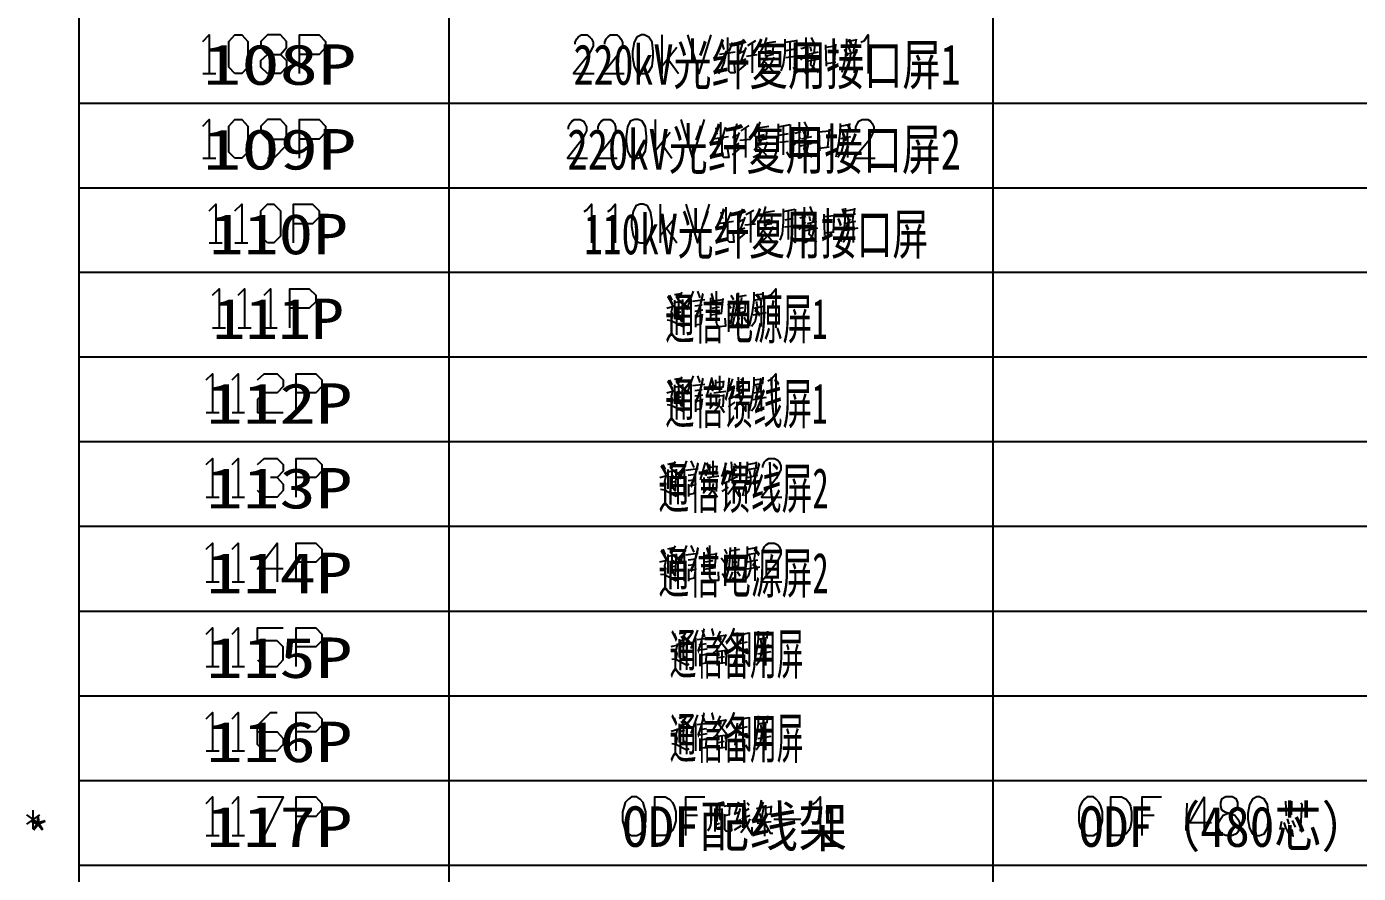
# Model space of a CAD drawing. Header units: metres. Extents: x 17 to 1264, y 17 to 859.
# Drawn here: x 664.4 to 1005.9, y 440.3 to 657.6 of the extents above; entities that cross this region are included whole.
import ezdxf

# ---------------------------------------------------------------- set-up
doc = ezdxf.new("R2010")
doc.units = ezdxf.units.M
for name, color, linetype in [('LINES', 7, 'Continuous'), ('POLYLINES', 4, 'Continuous'), ('TEXTS', 3, 'Continuous')]:
    doc.layers.add(name, color=color, linetype=linetype)

msp = doc.modelspace()

# ---------------------------------------------------------------- linework, layer by layer
at = {"layer": 'LINES'}
for p, q in [((677.8, 790.13), (677.8, 178.7)), ((772.7, 790.13), (772.7, 178.7)), ((912.23, 790.13), (912.23, 178.7)), ((827.42, 645.55), (827.42, 655.49)), ((843.26, 651.74), (842.83, 653.33)), ((844.12, 654.77), (844.12, 650.74)), ((844.55, 651.17), (845.42, 653.47)), ((848.3, 654.34), (847.29, 651.02)), ((851.32, 653.9), (849.31, 652.61)), ((850.46, 653.33), (850.46, 645.7)), ((853.77, 653.33), (856.51, 653.76)), ((853.91, 652.9), (853.91, 649.87)), ((853.91, 652.46), (855.79, 652.75)), ((855.93, 653.04), (855.64, 650.45)), ((858.95, 653.62), (861.83, 654.05)), ((860.25, 646.42), (860.25, 653.76)), ((865, 652.61), (867.31, 653.33)), ((865.58, 654.77), (866.3, 653.33)), ((866.59, 653.04), (866.3, 650.74)), ((869.32, 652.9), (869.47, 647.42)), ((869.32, 652.32), (871.91, 652.61)), ((871.63, 648.43), (871.91, 653.04)), ((874.65, 653.76), (877.1, 654.19)), ((874.65, 652.61), (877.24, 653.04)), ((876.67, 652.61), (876.38, 650.88)), ((876.95, 653.04), (877.24, 654.48)), ((831.16, 652.18), (827.42, 647.42)), ((828.86, 649.3), (831.59, 645.55)), ((846.14, 651.02), (842.11, 650.45)), ((847.15, 650.74), (848.59, 651.46)), ((847.43, 648.58), (848.87, 649.3)), ((848.87, 652.18), (847.58, 648.72)), ((849.02, 650.02), (851.75, 650.45)), ((853.91, 651.31), (855.35, 651.46)), ((855.93, 650.45), (853.91, 650.02)), ((853.91, 649.01), (855.93, 649.3)), ((861.55, 649.87), (859.1, 649.58)), ((859.24, 651.46), (861.55, 651.89)), ((864.57, 652.32), (862.99, 651.89)), ((862.99, 649.01), (864.57, 650.74)), ((864.57, 648.72), (867.59, 649.3)), ((867.45, 651.02), (864.86, 650.45)), ((865.72, 651.17), (865.43, 652.32)), ((865.87, 650.59), (865.43, 647.86)), ((866.59, 649.15), (866.15, 647.14)), ((874.65, 648.86), (877.96, 649.3)), ((874.94, 650.59), (877.53, 651.17)), ((875.23, 652.32), (875.66, 651.02)), ((876.67, 650.88), (876.67, 645.7)), ((709.63, 645.55), (712.94, 645.55)), ((846.14, 645.7), (845.99, 647.86)), ((847.15, 646.42), (848.87, 647.86)), ((866.15, 647.28), (865.43, 647.86)), ((866.15, 647.28), (867.45, 645.84)), ((869.47, 648.14), (871.91, 648.43)), ((677.8, 637.92), (1172.59, 637.92)), ((825.69, 623.81), (825.69, 633.74)), ((842.39, 633.02), (842.39, 629.14)), ((846.57, 632.59), (845.71, 629.28)), ((849.59, 632.16), (847.58, 630.86)), ((852.04, 631.58), (854.78, 632.02)), ((857.23, 631.87), (860.25, 632.45)), ((858.52, 624.67), (858.52, 632.02)), ((863.85, 633.17), (864.57, 631.58)), ((873.07, 632.02), (875.37, 632.45)), ((875.37, 631.3), (875.51, 632.74)), ((829.43, 630.43), (825.69, 625.68)), ((844.41, 629.28), (840.38, 628.7)), ((841.53, 630), (841.24, 631.58)), ((842.97, 629.42), (843.69, 631.73)), ((845.42, 629.14), (846.86, 629.86)), ((847.15, 630.43), (845.85, 626.98)), ((847.29, 628.42), (850.03, 628.7)), ((848.73, 631.58), (848.73, 623.95)), ((852.19, 631.15), (852.19, 628.13)), ((852.19, 630.72), (854.06, 631.01)), ((852.19, 629.57), (853.63, 629.86)), ((854.2, 628.7), (852.19, 628.42)), ((854.2, 631.3), (854.06, 628.7)), ((857.51, 629.71), (859.82, 630.14)), ((861.26, 627.26), (862.99, 629.14)), ((862.99, 630.58), (861.4, 630.14)), ((865.72, 629.28), (863.13, 628.7)), ((863.27, 630.86), (865.58, 631.58)), ((864.14, 629.42), (863.71, 630.58)), ((864.14, 628.85), (863.71, 626.11)), ((864.86, 631.3), (864.71, 629.14)), ((867.59, 631.15), (867.74, 625.68)), ((867.59, 630.58), (870.19, 630.86)), ((869.9, 626.69), (870.33, 631.3)), ((873.07, 630.86), (875.51, 631.3)), ((873.21, 628.85), (875.8, 629.42)), ((873.64, 630.58), (873.93, 629.28)), ((874.94, 630.86), (874.79, 629.14)), ((874.94, 629.14), (874.94, 623.95)), ((827.27, 627.55), (829.87, 623.81)), ((844.55, 623.95), (844.27, 626.11)), ((845.42, 624.67), (847.15, 626.11)), ((845.71, 626.83), (847.15, 627.7)), ((852.19, 627.26), (854.2, 627.7)), ((859.82, 628.13), (857.51, 627.84)), ((862.84, 626.98), (865.87, 627.7)), ((864.43, 625.54), (863.71, 626.11)), ((864.86, 627.41), (864.43, 625.39)), ((864.43, 625.54), (865.72, 624.1)), ((867.74, 626.4), (870.19, 626.69)), ((872.92, 627.12), (876.38, 627.7)), ((709.63, 623.81), (712.94, 623.81)), ((677.8, 616.18), (1172.59, 616.18)), ((826.99, 602.06), (826.99, 612)), ((865.29, 611.42), (865.87, 609.84)), ((830.87, 608.69), (826.99, 603.94)), ((842.97, 608.26), (842.54, 609.98)), ((843.69, 611.28), (843.69, 607.39)), ((844.27, 607.82), (845.13, 609.98)), ((846.86, 607.39), (848.15, 608.11)), ((848.01, 610.85), (847, 607.54)), ((848.59, 608.69), (847.29, 605.23)), ((850.89, 610.42), (848.87, 609.26)), ((850.03, 609.84), (850.03, 602.21)), ((853.48, 609.84), (856.22, 610.27)), ((853.63, 609.41), (853.63, 606.38)), ((853.63, 608.98), (855.35, 609.26)), ((853.63, 607.82), (855.07, 608.11)), ((855.5, 609.55), (855.35, 606.96)), ((858.52, 610.13), (861.55, 610.7)), ((858.95, 607.97), (861.11, 608.4)), ((859.82, 602.93), (859.82, 610.27)), ((864.28, 608.83), (862.7, 608.4)), ((864.57, 609.26), (866.87, 609.84)), ((865.43, 607.68), (865.15, 608.83)), ((866.3, 609.55), (866.01, 607.39)), ((868.89, 609.41), (869.03, 603.94)), ((868.89, 608.83), (871.48, 609.12)), ((869.03, 608.83), (871.48, 609.12)), ((871.34, 604.94), (871.63, 609.55)), ((874.36, 610.27), (876.81, 610.7)), ((874.36, 609.12), (876.95, 609.55)), ((874.94, 608.83), (875.23, 607.54)), ((876.38, 609.12), (876.09, 607.39)), ((876.67, 609.55), (876.81, 610.99)), ((828.57, 605.81), (831.16, 602.06)), ((845.71, 607.54), (841.82, 606.96)), ((847, 605.23), (848.59, 605.95)), ((848.59, 606.67), (851.32, 606.96)), ((853.48, 605.52), (855.64, 605.95)), ((855.5, 606.96), (853.63, 606.67)), ((861.11, 606.38), (858.81, 606.1)), ((862.55, 605.52), (864.28, 607.39)), ((864.14, 605.23), (867.31, 605.95)), ((867.02, 607.54), (864.57, 606.96)), ((865.43, 607.1), (865, 604.37)), ((866.3, 605.66), (865.87, 603.79)), ((869.03, 604.66), (871.48, 604.94)), ((874.22, 605.38), (877.67, 605.95)), ((874.51, 607.1), (877.1, 607.68)), ((876.38, 607.39), (876.38, 602.21)), ((711.21, 602.06), (714.52, 602.06)), ((717.83, 602.06), (721.15, 602.06)), ((845.85, 602.21), (845.71, 604.37)), ((846.86, 602.93), (848.59, 604.37)), ((865.72, 603.79), (865, 604.37)), ((865.72, 603.79), (867.02, 602.35)), ((677.8, 594.58), (1172.59, 594.58)), ((829.29, 588.67), (829.87, 587.38)), ((830.59, 588.82), (832.17, 589.1)), ((831.16, 588.1), (831.74, 587.09)), ((832.46, 589.39), (831.45, 587.66)), ((835.34, 589.68), (833.61, 584.93)), ((834.76, 587.66), (834.76, 580.46)), ((835.19, 587.09), (838.36, 587.52)), ((836.49, 589.68), (837.07, 587.95)), ((839.8, 587.95), (839.8, 582.62)), ((839.8, 587.09), (842.97, 587.52)), ((842.97, 587.81), (842.54, 583.92)), ((844.99, 588.67), (845.71, 587.52)), ((846.57, 588.24), (849.02, 588.67)), ((847.72, 588.1), (847.58, 586.66)), ((850.89, 588.67), (853.19, 588.96)), ((850.89, 587.38), (853.34, 587.81)), ((853.19, 587.81), (853.34, 589.39)), ((828.57, 585.36), (830.01, 585.79)), ((830.59, 587.38), (830.59, 582.48)), ((830.59, 586.8), (832.6, 587.23)), ((831.02, 585.5), (832.03, 585.65)), ((831.02, 584.21), (832.17, 584.35)), ((831.59, 587.09), (831.59, 582.34)), ((835.77, 585.94), (837.64, 586.22)), ((837.79, 584.78), (835.77, 584.5)), ((840.23, 585.36), (842.11, 585.65)), ((844.27, 586.51), (844.99, 585.36)), ((844.99, 581.33), (845.85, 586.37)), ((844.99, 581.33), (845.85, 585.94)), ((847.15, 587.09), (847.15, 583.78)), ((847.15, 586.37), (848.59, 586.8)), ((847.15, 585.36), (848.3, 585.5)), ((848.59, 584.35), (847.15, 584.06)), ((848.73, 586.94), (848.59, 584.35)), ((850.75, 583.63), (854.2, 584.21)), ((851.03, 585.36), (853.63, 585.94)), ((851.47, 587.09), (851.75, 585.79)), ((852.76, 587.38), (852.62, 585.65)), ((852.76, 585.65), (852.76, 580.61)), ((832.75, 580.61), (833.18, 580.9)), ((835.91, 583.63), (835.91, 580.46)), ((835.91, 583.06), (837.5, 583.49)), ((835.91, 581.04), (837.5, 581.33)), ((837.64, 583.78), (837.35, 581.33)), ((842.68, 583.92), (839.8, 583.49)), ((844.41, 582.34), (844.99, 581.62)), ((845.42, 580.61), (845.99, 583.06)), ((847.15, 582.91), (846.28, 580.61)), ((849.16, 581.62), (848.44, 582.91)), ((712.07, 580.32), (715.39, 580.32)), ((718.7, 580.32), (722.01, 580.32)), ((725.32, 580.32), (728.63, 580.32)), ((677.8, 572.83), (1172.59, 572.83)), ((830.59, 567.07), (832.17, 567.36)), ((832.46, 567.65), (831.45, 565.92)), ((835.34, 567.94), (833.61, 563.18)), ((836.49, 567.94), (837.07, 566.21)), ((838.94, 563.04), (840.23, 567.5)), ((842.11, 567.94), (842.11, 564.05)), ((845.42, 567.22), (844.41, 564.19)), ((847.58, 567.22), (848.15, 566.5)), ((850.89, 566.93), (853.19, 567.22)), ((853.19, 566.06), (853.34, 567.65)), ((828.57, 563.62), (830.01, 564.05)), ((829.29, 566.93), (829.87, 565.63)), ((830.59, 565.63), (830.59, 560.74)), ((830.59, 565.06), (832.6, 565.49)), ((831.02, 563.76), (832.03, 564.05)), ((831.16, 566.35), (831.74, 565.49)), ((831.59, 565.34), (831.59, 560.74)), ((834.76, 565.92), (834.76, 558.72)), ((835.19, 565.49), (838.36, 565.78)), ((835.77, 564.19), (837.64, 564.48)), ((839.66, 565.2), (840.52, 565.49)), ((839.8, 563.62), (839.8, 559.73)), ((840.67, 565.63), (840.23, 564.05)), ((840.67, 563.62), (843.69, 564.05)), ((841.1, 566.93), (841.1, 564.48)), ((841.1, 566.21), (842.97, 566.5)), ((843.11, 565.06), (841.1, 564.91)), ((843.11, 566.64), (842.97, 565.06)), ((844.27, 564.05), (845.56, 564.77)), ((845.85, 565.49), (844.7, 562.03)), ((846.28, 562.9), (848.3, 563.9)), ((846.43, 564.62), (848.15, 565.63)), ((850.89, 565.63), (853.34, 566.06)), ((851.03, 563.62), (853.63, 564.19)), ((851.47, 565.49), (851.75, 564.05)), ((852.76, 565.63), (852.62, 564.05)), ((852.76, 564.05), (852.76, 558.86)), ((831.02, 562.46), (832.17, 562.61)), ((837.79, 563.04), (835.77, 562.75)), ((835.91, 561.89), (835.91, 558.72)), ((835.91, 561.46), (837.5, 561.74)), ((837.64, 562.03), (837.35, 559.58)), ((839.66, 559.58), (840.81, 561.17)), ((841.24, 563.18), (841.24, 560.16)), ((841.24, 562.75), (842.97, 562.9)), ((842.25, 560.16), (843.26, 558.58)), ((843.11, 563.18), (842.97, 560.02)), ((845.99, 562.61), (844.41, 561.89)), ((844.41, 560.02), (846.14, 561.17)), ((850.75, 561.89), (854.2, 562.46)), ((710.49, 558.58), (713.8, 558.58)), ((717.11, 558.58), (720.28, 558.58)), ((832.75, 558.86), (833.18, 559.3)), ((835.91, 559.3), (837.5, 559.58)), ((677.8, 551.09), (1172.59, 551.09)), ((827.56, 545.18), (828.14, 543.89)), ((828.86, 545.33), (830.59, 545.62)), ((828.86, 543.89), (828.86, 538.99)), ((828.86, 543.31), (831.02, 543.74)), ((829.43, 544.61), (830.01, 543.74)), ((830.73, 545.9), (829.72, 544.18)), ((829.87, 543.6), (829.87, 538.99)), ((833.61, 546.19), (831.88, 541.44)), ((833.03, 544.18), (833.03, 536.98)), ((833.47, 543.74), (836.63, 544.18)), ((834.76, 546.19), (835.48, 544.46)), ((837.21, 541.3), (838.51, 545.76)), ((837.93, 543.46), (838.94, 543.74)), ((838.94, 543.89), (838.51, 542.3)), ((839.51, 545.18), (839.51, 542.74)), ((839.51, 544.46), (841.24, 544.75)), ((841.39, 543.31), (839.51, 543.17)), ((840.38, 546.19), (840.38, 542.3)), ((841.39, 544.9), (841.24, 543.31)), ((843.83, 545.62), (842.83, 542.45)), ((844.12, 543.74), (842.97, 540.29)), ((844.7, 542.88), (846.43, 543.89)), ((845.85, 545.47), (846.43, 544.75)), ((849.16, 545.18), (851.47, 545.62)), ((849.16, 543.89), (851.75, 544.32)), ((849.74, 543.74), (850.03, 542.3)), ((851.18, 543.89), (850.89, 542.3)), ((851.47, 544.32), (851.61, 545.9)), ((826.84, 541.87), (828.28, 542.3)), ((829.29, 542.02), (830.44, 542.3)), ((829.29, 540.72), (830.59, 540.86)), ((834.04, 542.45), (836.06, 542.74)), ((836.06, 541.3), (834.04, 541.01)), ((834.19, 540.14), (834.19, 536.98)), ((834.19, 539.71), (835.77, 540)), ((835.91, 540.29), (835.63, 537.84)), ((838.07, 541.87), (838.07, 537.98)), ((838.94, 541.87), (841.96, 542.3)), ((839.51, 541.58), (839.51, 538.42)), ((839.51, 541.01), (841.24, 541.15)), ((841.39, 541.44), (841.24, 538.27)), ((842.54, 542.3), (843.83, 543.02)), ((844.41, 540.86), (842.83, 540.14)), ((844.55, 541.15), (846.71, 542.16)), ((849.02, 540.14), (852.47, 540.72)), ((849.31, 541.87), (851.9, 542.45)), ((851.18, 542.3), (851.18, 537.12)), ((710.49, 536.83), (713.8, 536.83)), ((717.11, 536.83), (720.28, 536.83)), ((831.02, 537.12), (831.59, 537.55)), ((834.19, 537.55), (835.77, 537.84)), ((837.93, 537.84), (839.08, 539.42)), ((840.52, 538.42), (841.53, 536.83)), ((842.83, 538.27), (844.41, 539.42)), ((677.8, 529.34), (1172.59, 529.34)), ((827.56, 523.44), (828.14, 522.14)), ((828.86, 523.58), (830.59, 523.87)), ((829.43, 522.86), (830.01, 522)), ((830.73, 524.3), (829.72, 522.43)), ((833.61, 524.45), (831.88, 519.7)), ((834.76, 524.45), (835.48, 522.72)), ((838.07, 522.72), (838.07, 517.39)), ((841.24, 522.58), (840.81, 518.69)), ((843.4, 523.44), (843.98, 522.29)), ((844.84, 523.01), (847.29, 523.44)), ((846.14, 522.86), (845.85, 521.42)), ((849.16, 523.44), (851.47, 523.87)), ((849.16, 522.14), (851.75, 522.58)), ((851.47, 522.58), (851.61, 524.16)), ((826.84, 520.27), (828.28, 520.56)), ((828.86, 522.14), (828.86, 517.25)), ((828.86, 521.71), (831.02, 522)), ((829.29, 520.27), (830.44, 520.56)), ((829.87, 521.86), (829.87, 517.25)), ((833.03, 522.43), (833.03, 515.23)), ((833.47, 522), (836.63, 522.43)), ((834.04, 520.7), (836.06, 520.99)), ((836.06, 519.55), (834.04, 519.26)), ((838.07, 521.86), (841.24, 522.29)), ((838.51, 520.27), (840.52, 520.56)), ((842.54, 521.28), (843.4, 520.13)), ((843.26, 516.24), (844.12, 521.28)), ((843.26, 516.24), (844.12, 520.7)), ((845.42, 521.86), (845.42, 518.54)), ((845.42, 521.28), (846.86, 521.57)), ((845.42, 520.13), (846.57, 520.27)), ((847, 521.71), (846.86, 519.12)), ((849.31, 520.27), (851.9, 520.7)), ((849.74, 522), (850.03, 520.56)), ((851.18, 522.14), (850.89, 520.56)), ((851.18, 520.56), (851.18, 515.38)), ((829.29, 518.98), (830.59, 519.12)), ((831.02, 515.52), (831.59, 515.81)), ((834.19, 518.4), (834.19, 515.23)), ((834.19, 517.97), (835.77, 518.26)), ((834.19, 515.81), (835.77, 516.1)), ((835.91, 518.54), (835.63, 516.1)), ((841.1, 518.69), (838.07, 518.26)), ((842.83, 517.25), (843.26, 516.53)), ((843.69, 515.52), (844.41, 517.97)), ((845.42, 517.68), (844.55, 515.52)), ((846.86, 519.12), (845.42, 518.83)), ((847.43, 516.53), (846.71, 517.68)), ((849.02, 518.4), (852.47, 518.98)), ((710.49, 515.09), (713.8, 515.09)), ((717.11, 515.09), (720.28, 515.09)), ((677.8, 507.6), (1172.59, 507.6)), ((831.74, 501.84), (833.32, 502.13)), ((833.61, 502.56), (832.6, 500.69)), ((836.49, 502.7), (834.76, 497.95)), ((837.64, 502.7), (838.22, 500.98)), ((842.25, 502.42), (841.53, 500.69)), ((852.04, 501.7), (854.35, 502.13)), ((854.35, 500.83), (854.49, 502.42)), ((829.72, 498.53), (831.16, 498.82)), ((830.44, 501.84), (831.02, 500.4)), ((831.74, 499.97), (833.75, 500.4)), ((831.74, 500.4), (831.74, 495.65)), ((832.17, 498.53), (833.18, 498.82)), ((832.31, 501.12), (832.89, 500.26)), ((832.75, 500.11), (832.75, 495.5)), ((835.91, 500.69), (835.91, 493.49)), ((836.35, 500.26), (839.51, 500.69)), ((836.92, 498.96), (838.79, 499.25)), ((841.53, 500.69), (840.52, 498.82)), ((841.67, 501.12), (843.69, 501.41)), ((846.71, 501.41), (849.74, 501.98)), ((847.15, 499.25), (849.31, 499.68)), ((848.15, 494.35), (848.15, 501.55)), ((852.04, 500.4), (854.49, 500.83)), ((852.19, 498.53), (854.78, 498.96)), ((852.62, 500.26), (852.91, 498.82)), ((853.91, 500.4), (853.77, 498.82)), ((853.91, 498.82), (853.91, 493.63)), ((832.17, 497.23), (833.32, 497.38)), ((838.94, 497.81), (836.92, 497.52)), ((837.07, 496.66), (837.07, 493.49)), ((837.07, 496.22), (838.65, 496.51)), ((838.79, 496.8), (838.51, 494.35)), ((841.53, 497.66), (841.53, 493.63)), ((841.53, 497.23), (843.69, 497.52)), ((841.82, 495.65), (843.4, 495.94)), ((842.68, 497.38), (842.68, 494.35)), ((843.83, 497.81), (843.69, 493.63)), ((849.31, 497.81), (847, 497.38)), ((851.9, 496.66), (855.35, 497.23)), ((710.49, 493.34), (713.8, 493.34)), ((717.11, 493.34), (720.28, 493.34)), ((833.9, 493.78), (834.33, 494.06)), ((837.07, 494.06), (838.65, 494.35)), ((843.69, 494.35), (841.53, 494.06)), ((677.8, 485.86), (1172.59, 485.86)), ((830.44, 480.1), (831.02, 478.66)), ((831.74, 480.1), (833.32, 480.53)), ((831.74, 478.22), (833.75, 478.66)), ((831.74, 478.66), (831.74, 473.9)), ((832.31, 479.38), (832.89, 478.51)), ((833.61, 480.82), (832.6, 478.94)), ((832.75, 478.37), (832.75, 473.76)), ((836.49, 480.96), (834.76, 476.21)), ((835.91, 478.94), (835.91, 471.74)), ((836.35, 478.51), (839.51, 478.94)), ((837.64, 480.96), (838.22, 479.23)), ((841.53, 478.94), (840.52, 477.22)), ((842.25, 480.67), (841.53, 478.94)), ((841.67, 479.38), (843.69, 479.66)), ((846.14, 473.18), (846.71, 478.8)), ((846.71, 479.81), (849.74, 480.24)), ((848.15, 472.61), (848.15, 479.81)), ((852.04, 479.95), (854.35, 480.38)), ((852.04, 478.66), (854.49, 479.09)), ((852.62, 478.51), (852.91, 477.22)), ((853.91, 478.66), (853.77, 477.07)), ((854.35, 479.09), (854.49, 480.67)), ((829.72, 476.78), (831.16, 477.22)), ((832.17, 476.78), (833.18, 477.07)), ((832.17, 475.49), (833.32, 475.78)), ((836.92, 477.22), (838.79, 477.5)), ((838.94, 476.06), (836.92, 475.78)), ((837.07, 474.91), (837.07, 471.74)), ((837.07, 474.48), (838.65, 474.77)), ((838.79, 475.06), (838.51, 472.61)), ((841.53, 475.92), (841.53, 471.89)), ((841.53, 475.49), (843.69, 475.78)), ((842.68, 475.63), (842.68, 472.61)), ((843.83, 476.06), (843.69, 471.89)), ((849.31, 476.06), (847, 475.78)), ((847.15, 477.5), (849.31, 477.94)), ((851.9, 474.91), (855.35, 475.49)), ((852.19, 476.78), (854.78, 477.22)), ((853.91, 477.07), (853.91, 471.89)), ((710.49, 471.74), (713.8, 471.74)), ((717.11, 471.74), (720.28, 471.74)), ((833.9, 472.03), (834.33, 472.32)), ((837.07, 472.46), (838.65, 472.61)), ((843.69, 472.61), (841.53, 472.32)), ((841.82, 473.9), (843.4, 474.19)), ((677.8, 464.11), (1172.59, 464.11)), ((840.81, 458.06), (843.26, 458.64)), ((842.11, 458.21), (842.11, 454.18)), ((843.26, 457.49), (844.7, 457.78)), ((844.7, 458.06), (844.55, 455.33)), ((847, 458.64), (845.99, 455.47)), ((849.16, 458.5), (849.74, 457.78)), ((852.76, 459.07), (852.47, 457.06)), ((853.91, 457.78), (853.91, 454.75)), ((966.38, 459.94), (966.38, 450)), ((987.26, 458.78), (987.4, 455.04)), ((988.84, 458.78), (988.7, 455.33)), ((664.41, 455.33), (667.72, 452.88)), ((667.72, 455.33), (664.41, 452.88)), ((665.99, 456.48), (665.99, 451.73)), ((833.47, 455.18), (836.49, 455.18)), ((840.95, 456.91), (840.95, 451.01)), ((840.95, 456.48), (842.68, 456.77)), ((842.68, 456.91), (842.54, 450.86)), ((844.7, 455.33), (843.4, 455.04)), ((845.85, 455.47), (847.15, 456.05)), ((847.43, 456.91), (846.28, 453.31)), ((847.87, 454.32), (849.88, 455.18)), ((848.01, 455.9), (849.74, 456.91)), ((851.61, 456.91), (853.34, 457.34)), ((853.63, 454.75), (853.63, 449.86)), ((853.91, 457.2), (855.21, 457.34)), ((855.35, 455.47), (853.91, 455.33)), ((855.35, 457.63), (855.21, 455.47)), ((950.54, 455.18), (953.56, 455.18)), ((986.11, 456.34), (990.14, 456.91)), ((987.69, 454.32), (988.12, 452.88)), ((840.95, 451.87), (842.39, 452.16)), ((841.39, 452.88), (842.11, 453.17)), ((842.11, 454.18), (842.54, 454.18)), ((847.58, 454.03), (845.99, 453.31)), ((845.99, 451.44), (847.72, 452.59)), ((853.63, 453.31), (851.32, 450.29)), ((851.75, 453.17), (855.35, 453.6)), ((856.07, 454.18), (862.99, 454.18)), ((986.25, 453.6), (985.82, 451.44)), ((988.99, 453.89), (989.71, 452.16)), ((710.49, 450), (713.8, 450)), ((717.11, 450), (720.28, 450)), ((677.8, 442.37), (1172.59, 442.37))]:
    msp.add_line(p, q, dxfattribs=at)
at = {"layer": 'POLYLINES'}
for points in [[(709.63, 653.76), (711.21, 655.49), (711.21, 645.55)], [(717.83, 645.55), (716.25, 647.14), (716.25, 653.76), (717.83, 655.49), (719.56, 655.49), (721.15, 653.76), (721.15, 647.14), (719.56, 645.55), (717.83, 645.55)], [(726.19, 645.55), (724.46, 647.14), (724.46, 648.86), (726.19, 650.45), (729.5, 650.45), (731.08, 652.18), (731.08, 653.76), (729.5, 655.49), (726.19, 655.49), (724.46, 653.76), (724.46, 652.18), (726.19, 650.45)], [(734.39, 645.55), (734.39, 655.49), (739.43, 655.49), (741.02, 653.76), (741.02, 652.18), (739.43, 650.45), (734.39, 650.45)], [(805.1, 653.04), (805.1, 653.62), (805.53, 654.48), (805.82, 654.91), (806.68, 655.49), (808.12, 655.49), (808.84, 654.91), (809.27, 654.48), (809.71, 653.62), (809.71, 652.61), (809.27, 651.74), (808.55, 650.3), (804.67, 645.55), (809.99, 645.55)], [(812.73, 653.04), (812.73, 653.62), (813.02, 654.48), (813.45, 654.91), (814.17, 655.49), (815.75, 655.49), (816.47, 654.91), (816.76, 654.48), (817.19, 653.62), (817.19, 652.61), (816.76, 651.74), (816.04, 650.3), (812.3, 645.55), (817.63, 645.55)], [(822.09, 655.49), (820.94, 654.91), (820.22, 653.62), (819.79, 651.17), (819.79, 649.73), (820.22, 647.42), (820.94, 645.98), (822.09, 645.55), (822.81, 645.55), (823.96, 645.98), (824.83, 647.42), (825.11, 649.73), (825.11, 651.17), (824.83, 653.62), (823.96, 654.91), (822.81, 655.49), (822.09, 655.49)], [(833.9, 655.49), (836.92, 645.55), (839.95, 655.49)], [(854.2, 654.77), (853.77, 653.33), (852.62, 651.17)], [(857.95, 646.27), (858.52, 647.86), (858.95, 650.88), (858.95, 654.34)], [(861.83, 654.19), (861.83, 645.7), (861.11, 647.14)], [(864.28, 654.77), (864.28, 645.55), (863.42, 646.85)], [(874.65, 654.48), (874.65, 652.61), (874.36, 649.44), (873.5, 645.84)], [(878.39, 653.62), (879.26, 654.05), (880.27, 655.49), (880.27, 645.55)], [(729.5, 650.45), (731.08, 648.86), (731.08, 647.14), (729.5, 645.55), (726.19, 645.55)], [(841.82, 645.55), (842.54, 646.42), (843.26, 648.29), (843.83, 650.74)], [(844.41, 650.88), (844.41, 646.27), (844.84, 645.84), (846.14, 645.84)], [(856.07, 649.73), (855.21, 647.86), (854.06, 646.56), (852.47, 645.7)], [(854.49, 650.16), (853.77, 649.01), (852.76, 647.57)], [(875.66, 650.74), (875.51, 648.86), (875.08, 646.99), (874.07, 645.7)], [(853.77, 648.58), (856.22, 645.7), (857.08, 645.84)], [(864.57, 645.55), (865.58, 646.56), (866.15, 647.14)], [(709.63, 632.02), (711.21, 633.74), (711.21, 623.81)], [(717.83, 623.81), (716.25, 625.39), (716.25, 632.02), (717.83, 633.74), (719.56, 633.74), (721.15, 632.02), (721.15, 625.39), (719.56, 623.81), (717.83, 623.81)], [(726.19, 623.81), (727.77, 623.81), (731.08, 627.12), (731.08, 632.02), (729.5, 633.74), (726.19, 633.74), (724.46, 632.02), (724.46, 630.43), (726.19, 628.7), (731.08, 628.7)], [(734.39, 623.81), (734.39, 633.74), (739.43, 633.74), (741.02, 632.02), (741.02, 630.43), (739.43, 628.7), (734.39, 628.7)], [(803.37, 631.3), (803.37, 631.87), (803.8, 632.74), (804.23, 633.31), (804.95, 633.74), (806.39, 633.74), (807.26, 633.31), (807.55, 632.74), (807.98, 631.87), (807.98, 630.86), (807.55, 630), (806.83, 628.56), (803.08, 623.81), (808.27, 623.81)], [(811, 631.3), (811, 631.87), (811.29, 632.74), (811.72, 633.31), (812.44, 633.74), (814.03, 633.74), (814.75, 633.31), (815.18, 632.74), (815.47, 631.87), (815.47, 630.86), (815.18, 630), (814.31, 628.56), (810.57, 623.81), (815.9, 623.81)], [(820.36, 633.74), (819.21, 633.31), (818.49, 631.87), (818.2, 629.42), (818.2, 627.98), (818.49, 625.68), (819.21, 624.24), (820.36, 623.81), (821.23, 623.81), (822.23, 624.24), (823.1, 625.68), (823.39, 627.98), (823.39, 629.42), (823.1, 631.87), (822.23, 633.31), (821.23, 633.74), (820.36, 633.74)], [(832.17, 633.74), (835.19, 623.81), (838.22, 633.74)], [(852.47, 633.17), (852.04, 631.58), (850.89, 629.42)], [(856.36, 624.53), (856.94, 626.11), (857.23, 629.14), (857.23, 632.59)], [(860.25, 632.45), (860.25, 623.95), (859.39, 625.39)], [(862.55, 633.02), (862.55, 623.81), (861.83, 625.1)], [(873.07, 632.74), (873.07, 630.86), (872.63, 627.7), (871.91, 624.1)], [(877.1, 631.3), (877.1, 631.87), (877.53, 632.74), (877.82, 633.31), (878.68, 633.74), (880.12, 633.74), (880.84, 633.31), (881.27, 632.74), (881.71, 631.87), (881.71, 630.86), (881.27, 630), (880.55, 628.56), (876.67, 623.81), (881.99, 623.81)], [(840.09, 623.81), (840.81, 624.67), (841.53, 626.54), (842.11, 628.99)], [(842.68, 629.14), (842.68, 624.53), (843.11, 624.1), (844.55, 624.1)], [(873.93, 628.99), (873.79, 627.12), (873.35, 625.25), (872.49, 623.95)], [(854.35, 627.98), (853.63, 626.11), (852.33, 624.82), (850.75, 623.95)], [(852.76, 628.42), (852.04, 627.26), (851.03, 625.82)], [(852.04, 626.83), (854.63, 623.95), (855.35, 624.1)], [(862.84, 623.81), (863.85, 624.82), (864.43, 625.39)], [(711.21, 610.27), (712.94, 612), (712.94, 602.06)], [(717.83, 610.27), (719.56, 612), (719.56, 602.06)], [(726.19, 602.06), (724.46, 603.79), (724.46, 610.27), (726.19, 612), (727.77, 612), (729.5, 610.27), (729.5, 603.79), (727.77, 602.06), (726.19, 602.06)], [(732.81, 602.06), (732.81, 612), (737.71, 612), (739.43, 610.27), (739.43, 608.69), (737.71, 606.96), (732.81, 606.96)], [(807.4, 610.13), (808.12, 610.56), (809.27, 612), (809.27, 602.06)], [(813.45, 610.13), (814.17, 610.56), (815.32, 612), (815.32, 602.06)], [(821.8, 612), (820.65, 611.57), (819.93, 610.13), (819.5, 607.68), (819.5, 606.38), (819.93, 603.94), (820.65, 602.5), (821.8, 602.06), (822.52, 602.06), (823.67, 602.5), (824.39, 603.94), (824.83, 606.38), (824.83, 607.68), (824.39, 610.13), (823.67, 611.57), (822.52, 612), (821.8, 612)], [(833.47, 612), (836.49, 602.06), (839.51, 612)], [(853.91, 611.42), (853.48, 609.84), (852.33, 607.68)], [(857.66, 602.78), (858.23, 604.37), (858.52, 607.39), (858.52, 610.85)], [(861.55, 610.7), (861.55, 602.21), (860.68, 603.65)], [(863.85, 611.28), (863.85, 602.06), (863.13, 603.36)], [(874.36, 610.99), (874.36, 609.12), (874.07, 605.95), (873.21, 602.35)], [(841.39, 602.06), (842.11, 602.93), (842.97, 604.8), (843.4, 607.25)], [(844.12, 607.39), (844.12, 602.78), (844.55, 602.35), (845.85, 602.35)], [(855.79, 606.24), (854.92, 604.51), (853.63, 603.07), (852.04, 602.21)], [(854.06, 606.67), (853.48, 605.52), (852.47, 604.08)], [(853.48, 605.09), (855.93, 602.21), (856.79, 602.35)], [(875.23, 607.25), (875.23, 605.38), (874.65, 603.5), (873.79, 602.21)], [(864.14, 602.06), (865.29, 603.07), (865.87, 603.79)], [(712.07, 588.67), (713.8, 590.26), (713.8, 580.32)], [(718.7, 588.67), (720.28, 590.26), (720.28, 580.32)], [(725.32, 588.67), (726.91, 590.26), (726.91, 580.32)], [(731.95, 580.32), (731.95, 590.26), (736.84, 590.26), (738.57, 588.67), (738.57, 586.94), (736.84, 585.36), (731.95, 585.36)], [(832.6, 587.52), (832.46, 581.9), (831.88, 582.91)], [(841.24, 589.68), (841.24, 581.62), (841.39, 581.33), (841.53, 580.9), (841.96, 580.61), (843.69, 580.75), (843.55, 582.77)], [(846.57, 589.1), (846.43, 585.65), (845.99, 583.06)], [(850.89, 589.39), (850.89, 587.38), (850.46, 584.21), (849.74, 580.61)], [(854.49, 588.38), (855.35, 588.82), (856.51, 590.26), (856.51, 580.32)], [(830.15, 586.08), (829.72, 584.35), (830.01, 583.49), (829.72, 582.19)], [(847.87, 584.06), (847.87, 580.32), (847.15, 581.33)], [(851.75, 585.5), (851.61, 583.63), (851.18, 581.76), (850.31, 580.61)], [(828.71, 582.34), (829.72, 582.19), (832.75, 580.61)], [(710.49, 566.93), (712.07, 568.51), (712.07, 558.58)], [(717.11, 566.93), (718.7, 568.51), (718.7, 558.58)], [(723.59, 566.93), (725.32, 568.51), (728.63, 568.51), (730.22, 566.93), (730.22, 565.2), (728.63, 563.62), (725.32, 563.62), (723.59, 561.89), (723.59, 558.58), (730.22, 558.58)], [(733.53, 558.58), (733.53, 568.51), (738.57, 568.51), (740.15, 566.93), (740.15, 565.2), (738.57, 563.62), (733.53, 563.62)], [(846.86, 567.65), (847.15, 562.9), (847.72, 560.74)], [(850.89, 567.65), (850.89, 565.63), (850.46, 562.46), (849.74, 558.86)], [(854.49, 566.64), (855.35, 567.07), (856.51, 568.51), (856.51, 558.58)], [(830.15, 564.34), (829.72, 562.61), (830.01, 561.74), (829.72, 560.45)], [(832.6, 565.78), (832.46, 560.16), (831.88, 561.17)], [(851.75, 563.76), (851.61, 561.89), (851.18, 560.02), (850.31, 558.86)], [(828.71, 560.59), (829.72, 560.45), (832.75, 558.86)], [(842.11, 562.03), (841.96, 560.16), (840.52, 558.43)], [(848.3, 562.9), (847.58, 561.46), (845.99, 559.3)], [(847.72, 560.74), (848.87, 558.86), (848.87, 560.88)], [(710.49, 545.18), (712.07, 546.77), (712.07, 536.83)], [(717.11, 545.18), (718.7, 546.77), (718.7, 536.83)], [(723.59, 545.18), (725.32, 546.77), (728.63, 546.77), (730.22, 545.18), (730.22, 543.46), (728.63, 541.87), (726.91, 541.87)], [(733.53, 536.83), (733.53, 546.77), (738.57, 546.77), (740.15, 545.18), (740.15, 543.46), (738.57, 541.87), (733.53, 541.87)], [(853.19, 544.46), (853.19, 544.9), (853.63, 545.9), (854.06, 546.34), (854.78, 546.77), (856.22, 546.77), (857.08, 546.34), (857.37, 545.9), (857.8, 544.9), (857.8, 543.89), (857.37, 543.02), (856.65, 541.58), (852.91, 536.83), (858.09, 536.83)], [(831.02, 544.03), (830.73, 538.42), (830.15, 539.42)], [(845.13, 545.9), (845.42, 541.15), (845.99, 538.99)], [(849.16, 545.9), (849.16, 543.89), (848.87, 540.86), (848.01, 537.12)], [(728.63, 541.87), (730.22, 540.14), (730.22, 538.56), (728.63, 536.83), (725.32, 536.83), (723.59, 538.56)], [(828.43, 542.59), (827.99, 540.86), (828.28, 540.14), (827.99, 538.7)], [(840.52, 540.29), (840.23, 538.42), (838.94, 536.69)], [(846.57, 541.15), (845.85, 539.71), (844.27, 537.55)], [(850.03, 542.02), (850.03, 540.14), (849.45, 538.27), (848.59, 537.12)], [(826.99, 538.85), (827.99, 538.7), (831.02, 537.12)], [(845.99, 538.99), (847.15, 537.12), (847.15, 539.14)], [(710.49, 523.44), (712.07, 525.02), (712.07, 515.09)], [(717.11, 523.44), (718.7, 525.02), (718.7, 515.09)], [(730.22, 518.4), (723.59, 518.4), (728.63, 525.02), (728.63, 515.09)], [(733.53, 515.09), (733.53, 525.02), (738.57, 525.02), (740.15, 523.44), (740.15, 521.71), (738.57, 520.13), (733.53, 520.13)], [(839.51, 524.45), (839.51, 516.53), (839.66, 516.1), (839.8, 515.81), (840.23, 515.52), (841.96, 515.52), (841.82, 517.68)], [(844.84, 523.87), (844.7, 520.42), (844.41, 517.97)], [(849.16, 524.16), (849.16, 522.14), (848.87, 519.12), (848.01, 515.52)], [(853.19, 522.72), (853.19, 523.15), (853.63, 524.16), (854.06, 524.59), (854.78, 525.02), (856.22, 525.02), (857.08, 524.59), (857.37, 524.16), (857.8, 523.15), (857.8, 522.29), (857.37, 521.28), (856.65, 519.84), (852.91, 515.09), (858.09, 515.09)], [(828.43, 520.99), (827.99, 519.12), (828.28, 518.4), (827.99, 516.96)], [(831.02, 522.29), (830.73, 516.67), (830.15, 517.68)], [(850.03, 520.27), (850.03, 518.4), (849.45, 516.53), (848.59, 515.38)], [(826.99, 517.1), (827.99, 516.96), (831.02, 515.38)], [(846.14, 518.83), (846.14, 515.09), (845.56, 516.24)], [(710.49, 501.7), (712.07, 503.28), (712.07, 493.34)], [(717.11, 501.7), (718.7, 503.28), (718.7, 493.34)], [(723.59, 495.07), (725.32, 493.34), (728.63, 493.34), (730.22, 495.07), (730.22, 498.38), (728.63, 499.97), (723.59, 499.97), (723.59, 503.28), (730.22, 503.28)], [(733.53, 493.34), (733.53, 503.28), (738.57, 503.28), (740.15, 501.7), (740.15, 499.97), (738.57, 498.38), (733.53, 498.38)], [(845.85, 494.06), (846.43, 495.65), (846.71, 498.82), (846.71, 502.13)], [(849.74, 502.13), (849.74, 493.49), (848.87, 494.93)], [(852.04, 502.42), (852.04, 500.4), (851.61, 497.38), (850.89, 493.78)], [(831.31, 499.25), (830.87, 497.38), (831.16, 496.66), (830.87, 495.22)], [(833.75, 500.54), (833.61, 494.93), (833.03, 495.94)], [(843.83, 501.55), (842.68, 499.54), (841.39, 497.66), (840.23, 496.51)], [(841.82, 500.4), (844.41, 497.23), (844.99, 497.38)], [(829.87, 495.36), (830.87, 495.22), (833.9, 493.63)], [(852.91, 498.53), (852.76, 496.66), (852.33, 494.78), (851.47, 493.63)], [(710.49, 479.95), (712.07, 481.54), (712.07, 471.74)], [(717.11, 479.95), (718.7, 481.54), (718.7, 471.74)], [(723.59, 476.64), (728.63, 476.64), (730.22, 474.91), (730.22, 473.33), (728.63, 471.74), (725.32, 471.74), (723.59, 473.33), (723.59, 478.22), (726.91, 481.54), (728.63, 481.54)], [(733.53, 471.74), (733.53, 481.54), (738.57, 481.54), (740.15, 479.95), (740.15, 478.22), (738.57, 476.64), (733.53, 476.64)], [(833.75, 478.8), (833.61, 473.18), (833.03, 474.19)], [(843.83, 479.81), (842.68, 477.79), (841.39, 475.92), (840.23, 474.77)], [(841.82, 478.66), (844.41, 475.49), (844.99, 475.63)], [(849.74, 480.38), (849.74, 471.74), (848.87, 473.18)], [(852.04, 480.67), (852.04, 478.66), (851.61, 475.63), (850.89, 472.03)], [(831.31, 477.5), (830.87, 475.78), (831.16, 474.91), (830.87, 473.47)], [(852.91, 476.78), (852.76, 474.91), (852.33, 473.18), (851.47, 471.89)], [(829.87, 473.62), (830.87, 473.47), (833.9, 471.89)], [(710.49, 458.21), (712.07, 459.94), (712.07, 450)], [(717.11, 458.21), (718.7, 459.94), (718.7, 450)], [(723.59, 459.94), (730.22, 459.94), (725.32, 450)], [(733.53, 450), (733.53, 459.94), (738.57, 459.94), (740.15, 458.21), (740.15, 456.62), (738.57, 454.9), (733.53, 454.9)], [(819.5, 459.94), (818.78, 459.36), (817.91, 458.5), (817.63, 457.49), (817.19, 456.05), (817.19, 453.74), (817.63, 452.3), (817.91, 451.3), (818.78, 450.43), (819.5, 450), (820.94, 450), (821.8, 450.43), (822.52, 451.3), (822.81, 452.3), (823.24, 453.74), (823.24, 456.05), (822.81, 457.49), (822.52, 458.5), (821.8, 459.36), (820.94, 459.94), (819.5, 459.94)], [(825.55, 450), (825.55, 459.94), (828.14, 459.94), (829.29, 459.36), (830.01, 458.5), (830.44, 457.49), (830.87, 456.05), (830.87, 453.74), (830.44, 452.3), (830.01, 451.3), (829.29, 450.43), (828.14, 450), (825.55, 450)], [(833.47, 450), (833.47, 459.94), (838.36, 459.94)], [(841.53, 458.06), (841.53, 455.62), (841.39, 453.6)], [(848.44, 459.07), (848.73, 454.32), (849.31, 452.16)], [(866.01, 457.92), (866.73, 458.5), (867.88, 459.94), (867.88, 450)], [(936.43, 459.94), (935.71, 459.36), (934.99, 458.5), (934.55, 457.49), (934.27, 456.05), (934.27, 453.74), (934.55, 452.3), (934.99, 451.3), (935.71, 450.43), (936.43, 450), (938.01, 450), (938.73, 450.43), (939.45, 451.3), (939.88, 452.3), (940.31, 453.74), (940.31, 456.05), (939.88, 457.49), (939.45, 458.5), (938.73, 459.36), (938.01, 459.94), (936.43, 459.94)], [(942.47, 450), (942.47, 459.94), (945.21, 459.94), (946.36, 459.36), (947.08, 458.5), (947.51, 457.49), (947.8, 456.05), (947.8, 453.74), (947.51, 452.3), (947.08, 451.3), (946.36, 450.43), (945.21, 450), (942.47, 450)], [(950.54, 450), (950.54, 459.94), (955.43, 459.94)], [(961.99, 458.31), (961.74, 451.47), (962.07, 451.08)], [(966.38, 459.94), (962.63, 453.31), (968.25, 453.31)], [(971.99, 459.94), (970.84, 459.36), (970.55, 458.5), (970.55, 457.49), (970.84, 456.62), (971.71, 456.05), (973.15, 455.62), (974.3, 455.18), (975.02, 454.18), (975.45, 453.31), (975.45, 451.87), (975.02, 450.86), (974.73, 450.43), (973.58, 450), (971.99, 450), (970.84, 450.43), (970.55, 450.86), (970.12, 451.87), (970.12, 453.31), (970.55, 454.18), (971.27, 455.18), (972.43, 455.62), (973.87, 456.05), (974.73, 456.62), (975.02, 457.49), (975.02, 458.5), (974.73, 459.36), (973.58, 459.94), (971.99, 459.94)], [(979.91, 459.94), (978.76, 459.36), (978.04, 457.92), (977.61, 455.62), (977.61, 454.18), (978.04, 451.87), (978.76, 450.43), (979.91, 450), (980.63, 450), (981.79, 450.43), (982.65, 451.87), (982.94, 454.18), (982.94, 455.62), (982.65, 457.92), (981.79, 459.36), (980.63, 459.94), (979.91, 459.94)], [(991.11, 451.08), (991.51, 457.91), (991.19, 458.31)], [(843.4, 455.47), (843.4, 451.73), (843.83, 451.15)], [(849.88, 454.32), (849.16, 452.74), (847.58, 450.72)], [(852.47, 457.06), (851.9, 455.47), (851.32, 453.74)], [(853.48, 457.63), (852.91, 454.46), (852.47, 455.62)], [(843.83, 451.15), (845.27, 451.3), (845.13, 453.17)], [(849.31, 452.16), (850.46, 450.14), (850.46, 452.16)], [(853.63, 453.31), (855.07, 450.58), (855.79, 450.58)], [(986.83, 453.31), (987.26, 452.02), (987.98, 450.72), (989.27, 449.86), (988.99, 451.58)]]:
    msp.add_lwpolyline(points, dxfattribs=at)

# ---------------------------------------------------------------- texts
at = {"layer": 'TEXTS'}
for s, height, width, p in [('108P', 10.39, 1.391608, (709.63, 642.64)), ('220kV光纤复用接口屏1', 10.39, 0.724831, (804.67, 642.64)), ('220kV光纤复用接口屏2', 10.39, 0.737327, (803.08, 620.9)), ('109P', 10.39, 1.391608, (709.63, 620.9)), ('110P', 10.39, 1.259071, (711.21, 599.15)), ('110kV光纤复用接口屏', 10.39, 0.679228, (807.4, 599.15)), ('111P', 10.39, 1.192805, (712.07, 577.41)), ('通信电源屏1', 10.39, 0.558041, (828.14, 577.41)), ('通信馈线屏1', 10.39, 0.558041, (828.14, 555.67)), ('112P', 10.39, 1.325333, (710.49, 555.67)), ('113P', 10.39, 1.325333, (710.49, 533.92)), ('通信馈线屏2', 10.39, 0.585377, (826.41, 533.92)), ('114P', 10.39, 1.325333, (710.49, 512.18)), ('通信电源屏2', 10.39, 0.585377, (826.41, 512.18)), ('通信备用屏', 10.39, 0.509028, (829.29, 491.39)), ('115P', 10.39, 1.325333, (710.49, 490.43)), ('通信备用屏', 10.39, 0.509028, (829.29, 469.79)), ('116P', 10.39, 1.325333, (710.49, 468.83)), ('ODF配线架', 10.39, 0.935899, (817.19, 447.09)), ('ODF（480芯）', 10.39, 0.896685, (934.27, 447.09)), ('*', 8.91, 0.969181, (664.41, 445.49)), ('117P', 10.39, 1.325333, (710.49, 447.09)), ('-1', 10.39, 0.650954, (863.85, 447.09))]:
    msp.add_text(s, height=height, dxfattribs=dict(at, width=width)).set_placement(p)

doc.saveas('drawing.dxf')
